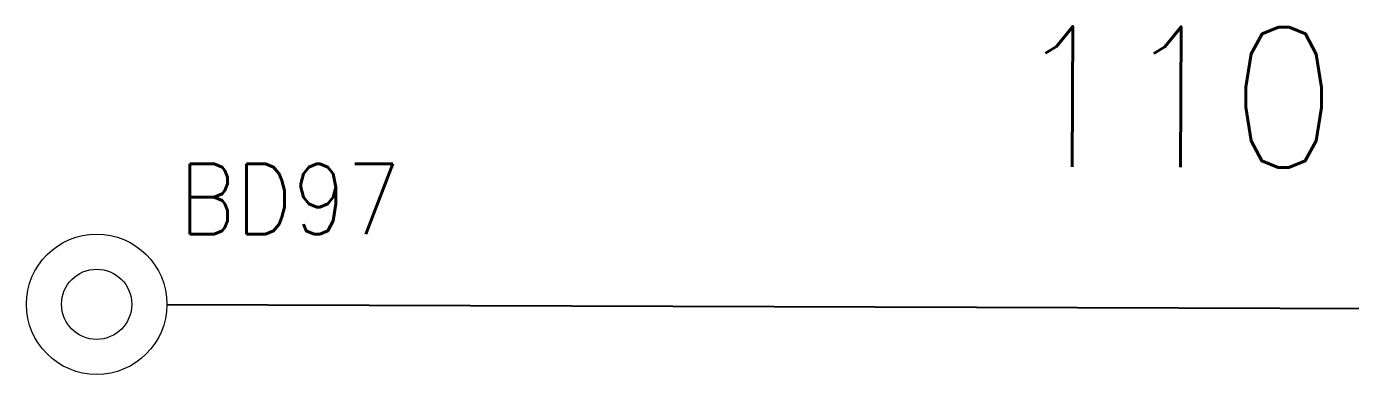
# Model space of a CAD drawing. Header units: inches. Extents: x 47316 to 59086, y 3141 to 11743.
# Drawn here: x 51796.93 to 51844.09, y 5692.53 to 5704.92 of the extents above; entities that cross this region are included whole.
import ezdxf

# ---------------------------------------------------------------- set-up
doc = ezdxf.new("R2010")
doc.units = ezdxf.units.IN
doc.header["$MEASUREMENT"] = 0
doc.styles.get("Standard").update_dxf_attribs({"font": ''})
doc.styles.get('Standard').set_extended_font_data('SimSun')
doc.linetypes.add('_VH_OTCON', pattern='A,0.0001,[7,VeSys.shx,S=0.1,R=0,X=0,Y=0],-0.4,[7,VeSys.shx,S=0.1,R=0,X=0,Y=0],-0.4,["X",Standard,S=1,R=0,X=-0.5,Y=-0.5],-0.0001,[7,VeSys.shx,S=0.1,R=0,X=0,Y=0],-0.4', length=1.2002)

msp = doc.modelspace()

# ---------------------------------------------------------------- linework, layer by layer
at = {"color": 0, "linetype": '_VH_OTCON', "ltscale": 5}
msp.add_line((51801.929, 5695.021), (51872.433, 5694.796), dxfattribs=at)
at = {"color": 0, "linetype": 'Continuous', "lineweight": 15}
for radius in [2.5, 1.25]:
    msp.add_circle((51799.429, 5695.029), radius, dxfattribs=at)

# ---------------------------------------------------------------- texts
at = {"color": 7, "linetype": '_VH_OTCON', "lineweight": 18, "ltscale": 5, "insert": (51832.071, 5704.925), "char_height": 5, "width": 12.85714, "attachment_point": 1, "rotation": 359.8169}
msp.add_mtext('\\Fromans.shx;\\W0.9000000000;\\T1.0000000000;\\o\\l110', dxfattribs=at)
at = {"color": 21, "linetype": 'Continuous', "lineweight": 15, "insert": (51802.358, 5700.029), "char_height": 2.5, "width": 8.78571, "attachment_point": 1}
msp.add_mtext('\\Fromans.shx;\\W0.9000000000;\\T1.0000000000;\\o\\lBD97', dxfattribs=at)

doc.saveas('drawing.dxf')
